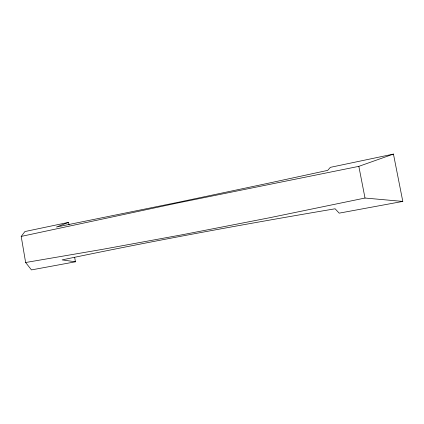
<?xml version="1.0" encoding="UTF-8"?>
<svg xmlns="http://www.w3.org/2000/svg" width="424" height="424" viewBox="0 0 424 424"><rect width="100%" height="100%" fill="white"/><g stroke="black" fill="none" stroke-linecap="round" stroke-linejoin="round"><path stroke-width="0.64" d="M74.656 257.278L75.44 261.799L31.456 269.913L25.631 262.509L21.2 236.417L24.926 231.546L68.603 222.367L69.048 224.953M68.603 222.367L56.434 227.031L178.827 202.153L265.509 183.841L327.72 170.374L330.354 167.347L393.451 154.087L402.8 201.416L339.184 213.15L335.114 208.778C243.827 224.232 152.725 240.88 62.105 259.896L75.44 261.799M21.2 236.417L176.728 203.176L358.837 166.351L393.451 154.087M402.8 201.416L365.011 198.04L269.24 217.819L182.453 234.721L101.93 249.455L25.631 262.509M358.837 166.351L365.011 198.04"/></g></svg>
